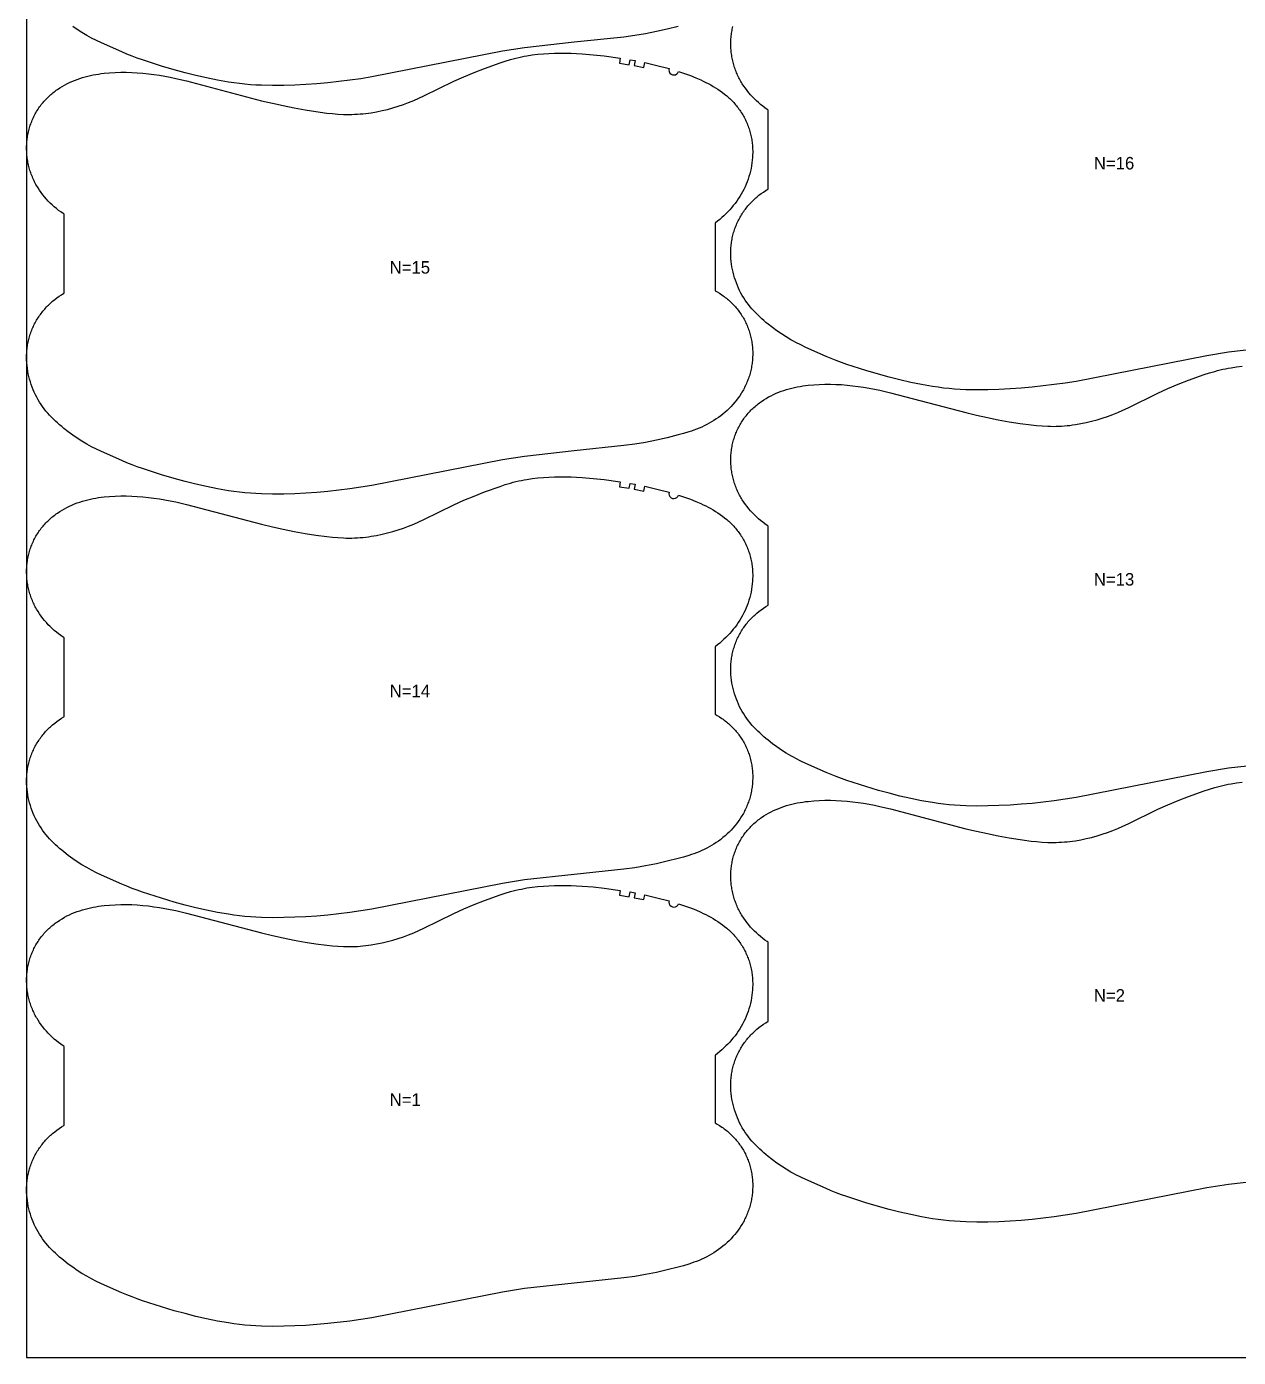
# Model space of a CAD drawing. Header units: inches. Extents: x 0 to 1977, y -12 to 1051.
# Drawn here: x 0 to 485, y -12 to 520 of the extents above; entities that cross this region are included whole.
import ezdxf

# ---------------------------------------------------------------- set-up
doc = ezdxf.new("R2010")
doc.units = ezdxf.units.IN

msp = doc.modelspace()

# ---------------------------------------------------------------- linework, layer by layer
at = {"layer": '1'}
for points in [[(0, -11.91), (1977.0647, -11.91), (1977.0647, 1050.7065), (0, 1050.7065), (0, -11.91)], [(260.842, 502.4174), (265.6027, 500.7407), (267.6597, 499.9106), (269.6891, 499.0153), (270.6921, 498.5416), (271.6865, 498.0497), (272.6718, 497.5389), (273.6474, 497.0085), (274.6124, 496.4579), (275.565, 495.8857), (276.503, 495.2906), (277.4243, 494.6712), (278.3267, 494.0261), (279.208, 493.354), (280.0662, 492.6535), (280.4859, 492.2922), (280.899, 491.9232), (281.3052, 491.5466), (281.7044, 491.1622), (282.0964, 490.7704), (282.4812, 490.3713), (282.8585, 489.9649), (283.2281, 489.5515), (283.5901, 489.1313), (283.9441, 488.7042), (284.2902, 488.2706), (284.628, 487.8305), (284.9576, 487.3841), (285.2787, 486.9316), (285.5911, 486.4731), (285.8949, 486.0087), (286.1897, 485.5386), (286.4755, 485.0629), (286.7522, 484.5819), (287.0195, 484.0956), (287.2776, 483.6043), (287.5261, 483.1081), (287.7651, 482.6073), (287.9945, 482.1021), (288.2142, 481.5926), (288.424, 481.079), (288.6239, 480.5615), (288.8138, 480.0403), (288.9936, 479.5156), (289.1633, 478.9876), (289.3226, 478.4565), (289.4716, 477.9224), (289.6101, 477.3856), (289.7381, 476.8462), (289.8554, 476.3045), (289.9622, 475.7606), (290.0585, 475.2147), (290.1443, 474.6671), (290.2198, 474.1178), (290.285, 473.5672), (290.3401, 473.0154), (290.3849, 472.4626), (290.4198, 471.909), (290.4446, 471.3547), (290.4596, 470.8001), (290.4647, 470.2453), (290.46, 469.6904), (290.4457, 469.1357), (290.3882, 468.0277), (290.2929, 466.9226), (290.1603, 465.8215), (289.9912, 464.7254), (289.786, 463.6354), (289.5455, 462.5524), (289.2703, 461.4773), (288.961, 460.4113), (288.6181, 459.3551), (288.2424, 458.31), (287.8339, 457.2772), (287.3928, 456.2582), (286.919, 455.2544), (286.4129, 454.2671), (285.8743, 453.2978), (285.3035, 452.3479), (284.7006, 451.4188), (284.0659, 450.5115), (283.4012, 449.6258), (282.7086, 448.7611), (281.9903, 447.9166), (281.2483, 447.0917), (280.4848, 446.2858), (279.7018, 445.4983), (278.9014, 444.7285), (278.0856, 443.9758), (277.2552, 443.2396), (276.4111, 442.5196), (275.5539, 441.8152), (275.4647, 441.7457), (275.4647, 414.7361), (276.2841, 414.2646), (277.2269, 413.6789), (278.1488, 413.0612), (278.6014, 412.7404), (279.0482, 412.4117), (279.489, 412.075), (279.9236, 411.7304), (280.3518, 411.3779), (280.7733, 411.0175), (281.188, 410.6493), (281.5956, 410.2733), (281.996, 409.8895), (282.389, 409.498), (282.7744, 409.099), (283.1521, 408.6926), (283.5219, 408.2789), (283.8836, 407.8583), (284.237, 407.4306), (284.582, 406.9962), (284.9184, 406.5552), (285.246, 406.1076), (285.5647, 405.6537), (285.8743, 405.1936), (286.1746, 404.7275), (286.4654, 404.2554), (286.7467, 403.7776), (287.0182, 403.2942), (287.2797, 402.8053), (287.5312, 402.3111), (287.7727, 401.812), (288.0041, 401.308), (288.2253, 400.7995), (288.4364, 400.2866), (288.6372, 399.7696), (288.8278, 399.2486), (289.0081, 398.724), (289.178, 398.1959), (289.3375, 397.6645), (289.4865, 397.1301), (289.6251, 396.5929), (289.7531, 396.0531), (289.8705, 395.511), (289.9773, 394.9667), (290.0735, 394.4205), (290.159, 393.8726), (290.2339, 393.3231), (290.2982, 392.7723), (290.3521, 392.2204), (290.3954, 391.6675), (290.4283, 391.1138), (290.4508, 390.5596), (290.4629, 390.005), (290.4647, 389.4502), (290.4561, 388.8955), (290.4374, 388.3409), (290.4084, 387.7868), (290.3692, 387.2332), (290.3198, 386.6805), (290.2604, 386.1287), (290.1909, 385.5781), (290.1113, 385.0289), (290.0217, 384.4812), (289.9221, 383.9353), (289.8126, 383.3914), (289.6931, 382.8496), (289.5636, 382.3101), (289.4243, 381.7732), (289.2751, 381.239), (289.1161, 380.7077), (288.9472, 380.1795), (288.7686, 379.6546), (288.5801, 379.1332), (288.382, 378.6155), (288.1741, 378.1017), (287.9565, 377.592), (287.7293, 377.0865), (287.4925, 376.5854), (287.2465, 376.0888), (286.9913, 375.5967), (286.7271, 375.1093), (286.4541, 374.6266), (286.1725, 374.1489), (285.8825, 373.676), (285.2777, 372.7457), (284.6411, 371.8364), (283.9742, 370.9489), (283.2784, 370.084), (282.5548, 369.2425), (281.8046, 368.425), (281.0287, 367.6321), (280.228, 366.8643), (279.4035, 366.1223), (278.556, 365.4066), (277.6865, 364.7177), (276.796, 364.0564), (275.8854, 363.423), (274.9559, 362.8176), (274.0086, 362.2402), (273.0447, 361.6906), (272.0654, 361.1688), (271.0719, 360.6747), (270.0653, 360.2083), (269.0469, 359.7695), (268.0177, 359.3577), (266.979, 358.9709), (265.932, 358.6064), (264.8777, 358.2616), (262.7523, 357.6207), (260.6121, 357.0272), (256.3118, 355.9284), (251.9862, 354.9435), (247.6331, 354.0811), (243.2555, 353.3533), (238.8583, 352.7614), (218.9985, 350.6754), (199.1509, 348.4763), (190.389, 347.0648), (138.1384, 336.7934), (133.7562, 336.0957), (129.3614, 335.478), (120.5474, 334.4394), (116.127, 334.0491), (111.6996, 333.7483), (107.2675, 333.5315), (102.8317, 333.3999), (98.3937, 333.362), (93.9573, 333.451), (91.7411, 333.5547), (89.5274, 333.7011), (87.317, 333.8912), (85.111, 334.1262), (82.9102, 334.4065), (80.715, 334.7293), (76.3424, 335.4879), (71.9944, 336.3746), (67.6694, 337.3678), (63.3659, 338.4507), (59.0859, 339.6217), (53.9752, 341.1416), (46.3798, 343.5968), (44.2874, 344.3341), (42.2106, 345.1119), (40.1521, 345.9358), (38.108, 346.7966), (29.9882, 350.3903), (27.9831, 351.3392), (26.005, 352.3404), (25.0289, 352.8657), (24.062, 353.4081), (22.1559, 354.5419), (20.2868, 355.7373), (18.4549, 356.99), (16.6612, 358.2971), (14.9107, 359.6609), (14.0536, 360.3652), (13.2094, 361.0853), (12.3791, 361.8214), (11.5632, 362.5741), (10.7629, 363.3439), (9.9799, 364.1314), (9.2163, 364.9373), (8.4744, 365.7622), (7.756, 366.6067), (7.0635, 367.4715), (6.3988, 368.3572), (5.7641, 369.2644), (5.1611, 370.1935), (4.5903, 371.1434), (4.0518, 372.1127), (3.5456, 373.1), (3.0719, 374.1039), (2.6308, 375.1229), (2.2223, 376.1556), (1.8465, 377.2008), (1.5037, 378.2569), (1.1944, 379.323), (0.9191, 380.398), (0.6786, 381.4811), (0.4735, 382.5711), (0.3043, 383.6671), (0.1718, 384.7682), (0.0765, 385.8733), (0.019, 386.9813), (0.0047, 387.536), (0, 388.0909), (0.0051, 388.6457), (0.02, 389.2004), (0.0449, 389.7546), (0.0797, 390.3082), (0.1246, 390.861), (0.1796, 391.4128), (0.2449, 391.9635), (0.3204, 392.5127), (0.4062, 393.0603), (0.5025, 393.6062), (0.6092, 394.1501), (0.7266, 394.6919), (0.8546, 395.2312), (0.9931, 395.768), (1.1421, 396.3021), (1.3014, 396.8332), (1.471, 397.3612), (1.6509, 397.8859), (1.8408, 398.4071), (2.0407, 398.9246), (2.2505, 399.4382), (2.4702, 399.9477), (2.6995, 400.453), (2.9385, 400.9538), (3.1871, 401.4499), (3.4451, 401.9412), (3.7125, 402.4275), (3.9891, 402.9086), (4.2749, 403.3842), (4.5698, 403.8543), (4.8735, 404.3187), (5.186, 404.7772), (5.5071, 405.2298), (5.8366, 405.6762), (6.1745, 406.1162), (6.5205, 406.5499), (6.8746, 406.9769), (7.2365, 407.3972), (7.6062, 407.8106), (7.9835, 408.2169), (8.3682, 408.6161), (8.7603, 409.0079), (9.1595, 409.3922), (9.5657, 409.7689), (9.9788, 410.1378), (10.3985, 410.4992), (11.2566, 411.1997), (12.138, 411.8718), (13.0403, 412.5168), (13.9616, 413.1362), (14.8996, 413.7313), (15, 413.7916), (15, 445.3033), (14.5792, 445.5774), (13.6686, 446.2108), (12.7781, 446.8721), (11.9087, 447.5609), (11.0612, 448.2766), (10.2366, 449.0187), (9.436, 449.7865), (8.66, 450.5794), (7.9098, 451.3969), (7.1863, 452.2384), (6.4904, 453.1033), (5.8235, 453.9907), (5.187, 454.9001), (4.5822, 455.8304), (4.2921, 456.3032), (4.0105, 456.781), (3.7375, 457.2636), (3.4734, 457.7511), (3.2182, 458.2431), (2.9721, 458.7398), (2.7354, 459.2409), (2.5082, 459.7464), (2.2906, 460.2561), (2.0827, 460.7699), (1.8845, 461.2876), (1.6961, 461.809), (1.5174, 462.3339), (1.3486, 462.862), (1.1895, 463.3933), (1.0404, 463.9276), (0.901, 464.4645), (0.7716, 465.004), (0.6521, 465.5458), (0.5425, 466.0897), (0.443, 466.6356), (0.3534, 467.1833), (0.2738, 467.7325), (0.2043, 468.2831), (0.1448, 468.8349), (0.0955, 469.3876), (0.0563, 469.9412), (0.0273, 470.4953), (0.0085, 471.0498), (0, 471.6046), (0.0018, 472.1594), (0.0139, 472.7139), (0.0364, 473.2682), (0.0693, 473.8218), (0.1126, 474.3747), (0.1664, 474.9267), (0.2308, 475.4775), (0.3057, 476.0269), (0.3912, 476.5749), (0.4874, 477.1211), (0.5942, 477.6654), (0.7116, 478.2075), (0.8396, 478.7473), (0.9782, 479.2845), (1.1272, 479.8189), (1.2867, 480.3502), (1.4566, 480.8783), (1.6369, 481.403), (1.8274, 481.9239), (2.0283, 482.441), (2.2394, 482.9539), (2.4606, 483.4624), (2.692, 483.9664), (2.9335, 484.4655), (3.185, 484.9596), (3.4465, 485.4485), (3.718, 485.932), (3.9992, 486.4098), (4.2901, 486.8818), (4.5904, 487.348), (4.9, 487.8081), (5.2187, 488.262), (5.5463, 488.7095), (5.8827, 489.1506), (6.2277, 489.585), (6.5811, 490.0126), (6.9428, 490.4333), (7.3125, 490.8469), (7.6902, 491.2533), (8.0756, 491.6523), (8.4687, 492.0438), (8.8691, 492.4277), (9.2767, 492.8037), (9.6914, 493.1719), (10.1129, 493.5323), (10.5411, 493.8848), (10.9756, 494.2294), (11.4164, 494.566), (11.8632, 494.8948), (12.3159, 495.2156), (13.2378, 495.8333), (14.1805, 496.419), (15.1425, 496.9725), (16.122, 497.4937), (17.1176, 497.9825), (18.128, 498.4394), (19.1519, 498.865), (20.1883, 499.2598), (21.2358, 499.6245), (22.2932, 499.9596), (23.3595, 500.2657), (24.4333, 500.5434), (25.5136, 500.7934), (26.5997, 501.0169), (27.6907, 501.2153), (28.7862, 501.39), (29.8853, 501.5423), (30.9875, 501.6735), (33.1982, 501.8784), (35.4135, 502.0138), (37.6312, 502.0828), (39.8496, 502.0868), (42.067, 502.027), (44.2819, 501.9055), (46.4932, 501.7265), (48.7002, 501.4947), (50.902, 501.2151), (53.0977, 500.8914), (55.2862, 500.5237), (57.4664, 500.111), (59.637, 499.6525), (63.95, 498.6119), (93.996, 490.7219), (98.3136, 489.696), (102.6485, 488.7463), (107.0006, 487.8786), (111.3676, 487.0907), (115.7484, 486.3865), (120.1472, 485.801), (122.3548, 485.5673), (124.5668, 485.3861), (126.782, 485.2697), (127.8904, 485.2395), (128.9992, 485.2301), (130.108, 485.2427), (131.2165, 485.2771), (132.3243, 485.3331), (133.431, 485.4104), (134.5362, 485.5085), (135.6394, 485.6272), (136.7402, 485.7661), (137.8383, 485.9248), (140.0247, 486.3003), (142.1972, 486.7494), (144.3547, 487.2676), (146.4962, 487.8504), (148.6203, 488.4943), (150.7247, 489.1992), (152.8068, 489.9659), (154.8639, 490.7953), (156.895, 491.6857), (158.9047, 492.6247), (170.8462, 498.5124), (174.8933, 500.3321), (178.9892, 502.0405), (183.1227, 503.653), (189.389, 505.9028), (191.4985, 506.5924), (193.6232, 507.2294), (194.6921, 507.5231), (195.7661, 507.7978), (196.8453, 508.0518), (197.9294, 508.2853), (199.0179, 508.4988), (200.1103, 508.6929), (202.3048, 509.0251), (204.5089, 509.286), (206.7191, 509.4806), (208.9335, 509.6152), (211.1508, 509.6965), (213.3696, 509.7315), (215.5886, 509.7257), (217.807, 509.6801), (220.0241, 509.5944), (222.2391, 509.4686), (226.6612, 509.102), (231.0722, 508.6122), (237.4664, 507.7377), (237.1664, 505.7603), (241.0772, 505.1291), (241.4153, 507.1004), (243.3847, 506.7516), (243.0249, 504.7843), (246.8997, 504.0255), (247.31, 505.983), (252.1729, 504.824), (257.014, 503.5774), (256.9335, 502.9601), (257.0466, 502.348), (257.3424, 501.8003), (257.7924, 501.3701), (258.3527, 501.099), (258.9693, 501.0134), (259.5824, 501.1215), (260.1325, 501.4129), (260.5664, 501.8592), (260.842, 502.4174)], [(260.842, 332.9864), (265.6027, 331.3097), (267.6597, 330.4796), (269.6891, 329.5843), (270.6921, 329.1106), (271.6865, 328.6187), (272.6718, 328.1079), (273.6474, 327.5775), (274.6124, 327.0269), (275.565, 326.4547), (276.503, 325.8596), (277.4243, 325.2402), (278.3267, 324.5951), (279.208, 323.923), (280.0662, 323.2225), (280.4859, 322.8612), (280.899, 322.4922), (281.3052, 322.1156), (281.7044, 321.7312), (282.0964, 321.3394), (282.4812, 320.9403), (282.8585, 320.5339), (283.2281, 320.1205), (283.5901, 319.7003), (283.9441, 319.2732), (284.2902, 318.8396), (284.628, 318.3995), (284.9576, 317.9531), (285.2787, 317.5006), (285.5911, 317.0421), (285.8949, 316.5777), (286.1897, 316.1076), (286.4755, 315.6319), (286.7522, 315.1509), (287.0195, 314.6646), (287.2776, 314.1733), (287.5261, 313.6771), (287.7651, 313.1763), (287.9945, 312.6711), (288.2142, 312.1616), (288.424, 311.648), (288.6239, 311.1305), (288.8138, 310.6093), (288.9936, 310.0846), (289.1633, 309.5566), (289.3226, 309.0255), (289.4716, 308.4914), (289.6101, 307.9546), (289.7381, 307.4152), (289.8554, 306.8735), (289.9622, 306.3296), (290.0585, 305.7837), (290.1443, 305.2361), (290.2198, 304.6868), (290.285, 304.1362), (290.3401, 303.5844), (290.3849, 303.0316), (290.4198, 302.478), (290.4446, 301.9237), (290.4596, 301.3691), (290.4647, 300.8143), (290.46, 300.2594), (290.4457, 299.7047), (290.3882, 298.5967), (290.2929, 297.4916), (290.1603, 296.3905), (289.9912, 295.2944), (289.786, 294.2044), (289.5455, 293.1214), (289.2703, 292.0463), (288.961, 290.9803), (288.6181, 289.9241), (288.2424, 288.879), (287.8339, 287.8462), (287.3928, 286.8272), (286.919, 285.8234), (286.4129, 284.8361), (285.8743, 283.8668), (285.3035, 282.9169), (284.7006, 281.9878), (284.0659, 281.0805), (283.4012, 280.1948), (282.7086, 279.3301), (281.9903, 278.4856), (281.2483, 277.6607), (280.4848, 276.8548), (279.7018, 276.0673), (278.9014, 275.2975), (278.0856, 274.5448), (277.2552, 273.8086), (276.4111, 273.0886), (275.5539, 272.3842), (275.4647, 272.3147), (275.4647, 245.3051), (276.2841, 244.8336), (277.2269, 244.2479), (278.1488, 243.6302), (278.6014, 243.3094), (279.0482, 242.9807), (279.489, 242.644), (279.9236, 242.2994), (280.3518, 241.9469), (280.7733, 241.5865), (281.188, 241.2183), (281.5956, 240.8423), (281.996, 240.4585), (282.389, 240.067), (282.7744, 239.668), (283.1521, 239.2616), (283.5219, 238.8479), (283.8836, 238.4273), (284.237, 237.9996), (284.582, 237.5652), (284.9184, 237.1242), (285.246, 236.6766), (285.5647, 236.2227), (285.8743, 235.7626), (286.1746, 235.2965), (286.4654, 234.8244), (286.7467, 234.3466), (287.0182, 233.8632), (287.2797, 233.3743), (287.5312, 232.8801), (287.7727, 232.381), (288.0041, 231.877), (288.2253, 231.3685), (288.4364, 230.8556), (288.6372, 230.3386), (288.8278, 229.8176), (289.0081, 229.293), (289.178, 228.7649), (289.3375, 228.2335), (289.4865, 227.6991), (289.6251, 227.1619), (289.7531, 226.6221), (289.8705, 226.08), (289.9773, 225.5357), (290.0735, 224.9895), (290.159, 224.4416), (290.2339, 223.8921), (290.2982, 223.3413), (290.3521, 222.7894), (290.3954, 222.2365), (290.4283, 221.6828), (290.4508, 221.1286), (290.4629, 220.574), (290.4647, 220.0192), (290.4561, 219.4645), (290.4374, 218.9099), (290.4084, 218.3558), (290.3692, 217.8022), (290.3198, 217.2495), (290.2604, 216.6977), (290.1909, 216.1471), (290.1113, 215.5979), (290.0217, 215.0502), (289.9221, 214.5043), (289.8126, 213.9604), (289.6931, 213.4186), (289.5636, 212.8791), (289.4243, 212.3422), (289.2751, 211.808), (289.1161, 211.2767), (288.9472, 210.7485), (288.7686, 210.2236), (288.5801, 209.7022), (288.382, 209.1845), (288.1741, 208.6707), (287.9565, 208.161), (287.7293, 207.6555), (287.4925, 207.1544), (287.2465, 206.6578), (286.9913, 206.1657), (286.7271, 205.6783), (286.4541, 205.1956), (286.1725, 204.7179), (285.8825, 204.245), (285.2777, 203.3147), (284.6411, 202.4054), (283.9742, 201.5179), (283.2784, 200.653), (282.5548, 199.8115), (281.8046, 198.994), (281.0287, 198.2011), (280.228, 197.4333), (279.4035, 196.6913), (278.556, 195.9756), (277.6865, 195.2867), (276.796, 194.6254), (275.8854, 193.992), (274.9559, 193.3866), (274.0086, 192.8092), (273.0447, 192.2596), (272.0654, 191.7378), (271.0719, 191.2437), (270.0653, 190.7773), (269.0469, 190.3385), (268.0177, 189.9267), (266.979, 189.5399), (265.932, 189.1754), (264.8777, 188.8306), (262.7523, 188.1897), (260.6121, 187.5962), (256.3118, 186.4974), (251.9862, 185.5125), (247.6331, 184.6501), (243.2555, 183.9223), (238.8583, 183.3304), (218.9985, 181.2444), (199.1509, 179.0453), (190.389, 177.6338), (138.1384, 167.3624), (133.7562, 166.6647), (129.3614, 166.047), (120.5474, 165.0084), (116.127, 164.6181), (111.6996, 164.3173), (107.2675, 164.1005), (102.8317, 163.9689), (98.3937, 163.931), (93.9573, 164.02), (91.7411, 164.1237), (89.5274, 164.2701), (87.317, 164.4602), (85.111, 164.6952), (82.9102, 164.9755), (80.715, 165.2983), (76.3424, 166.0569), (71.9944, 166.9436), (67.6694, 167.9368), (63.3659, 169.0197), (59.0859, 170.1907), (53.9752, 171.7106), (46.3798, 174.1658), (44.2874, 174.9031), (42.2106, 175.6809), (40.1521, 176.5048), (38.108, 177.3656), (29.9882, 180.9593), (27.9831, 181.9082), (26.005, 182.9094), (25.0289, 183.4347), (24.062, 183.9771), (22.1559, 185.1109), (20.2868, 186.3063), (18.4549, 187.559), (16.6612, 188.8661), (14.9107, 190.2299), (14.0536, 190.9342), (13.2094, 191.6543), (12.3791, 192.3904), (11.5632, 193.1431), (10.7629, 193.9129), (9.9799, 194.7004), (9.2163, 195.5063), (8.4744, 196.3312), (7.756, 197.1757), (7.0635, 198.0405), (6.3988, 198.9262), (5.7641, 199.8334), (5.1611, 200.7625), (4.5903, 201.7124), (4.0518, 202.6817), (3.5456, 203.669), (3.0719, 204.6729), (2.6308, 205.6919), (2.2223, 206.7246), (1.8465, 207.7698), (1.5037, 208.8259), (1.1944, 209.892), (0.9191, 210.967), (0.6786, 212.0501), (0.4735, 213.1401), (0.3043, 214.2361), (0.1718, 215.3372), (0.0765, 216.4423), (0.019, 217.5503), (0.0047, 218.105), (0, 218.6599), (0.0051, 219.2147), (0.02, 219.7694), (0.0449, 220.3236), (0.0797, 220.8772), (0.1246, 221.43), (0.1796, 221.9818), (0.2449, 222.5325), (0.3204, 223.0817), (0.4062, 223.6293), (0.5025, 224.1752), (0.6092, 224.7191), (0.7266, 225.2609), (0.8546, 225.8002), (0.9931, 226.337), (1.1421, 226.8711), (1.3014, 227.4022), (1.471, 227.9302), (1.6509, 228.4549), (1.8408, 228.9761), (2.0407, 229.4936), (2.2505, 230.0072), (2.4702, 230.5167), (2.6995, 231.022), (2.9385, 231.5228), (3.1871, 232.0189), (3.4451, 232.5102), (3.7125, 232.9965), (3.9891, 233.4776), (4.2749, 233.9532), (4.5698, 234.4233), (4.8735, 234.8877), (5.186, 235.3462), (5.5071, 235.7988), (5.8366, 236.2452), (6.1745, 236.6852), (6.5205, 237.1189), (6.8746, 237.5459), (7.2365, 237.9662), (7.6062, 238.3796), (7.9835, 238.7859), (8.3682, 239.1851), (8.7603, 239.5769), (9.1595, 239.9612), (9.5657, 240.3379), (9.9788, 240.7068), (10.3985, 241.0682), (11.2566, 241.7687), (12.138, 242.4408), (13.0403, 243.0858), (13.9616, 243.7052), (14.8996, 244.3003), (15, 244.3606), (15, 275.8723), (14.5792, 276.1464), (13.6686, 276.7798), (12.7781, 277.4411), (11.9087, 278.1299), (11.0612, 278.8456), (10.2366, 279.5877), (9.436, 280.3555), (8.66, 281.1484), (7.9098, 281.9659), (7.1863, 282.8074), (6.4904, 283.6723), (5.8235, 284.5597), (5.187, 285.4691), (4.5822, 286.3994), (4.2921, 286.8722), (4.0105, 287.35), (3.7375, 287.8326), (3.4734, 288.3201), (3.2182, 288.8121), (2.9721, 289.3088), (2.7354, 289.8099), (2.5082, 290.3154), (2.2906, 290.8251), (2.0827, 291.3389), (1.8845, 291.8566), (1.6961, 292.378), (1.5174, 292.9029), (1.3486, 293.431), (1.1895, 293.9623), (1.0404, 294.4966), (0.901, 295.0335), (0.7716, 295.573), (0.6521, 296.1148), (0.5425, 296.6587), (0.443, 297.2046), (0.3534, 297.7523), (0.2738, 298.3015), (0.2043, 298.8521), (0.1448, 299.4039), (0.0955, 299.9566), (0.0563, 300.5102), (0.0273, 301.0643), (0.0085, 301.6188), (0, 302.1736), (0.0018, 302.7284), (0.0139, 303.2829), (0.0364, 303.8372), (0.0693, 304.3908), (0.1126, 304.9437), (0.1664, 305.4957), (0.2308, 306.0465), (0.3057, 306.5959), (0.3912, 307.1439), (0.4874, 307.6901), (0.5942, 308.2344), (0.7116, 308.7765), (0.8396, 309.3163), (0.9782, 309.8535), (1.1272, 310.3879), (1.2867, 310.9192), (1.4566, 311.4473), (1.6369, 311.972), (1.8274, 312.4929), (2.0283, 313.01), (2.2394, 313.5229), (2.4606, 314.0314), (2.692, 314.5354), (2.9335, 315.0345), (3.185, 315.5286), (3.4465, 316.0175), (3.718, 316.501), (3.9992, 316.9788), (4.2901, 317.4508), (4.5904, 317.917), (4.9, 318.3771), (5.2187, 318.831), (5.5463, 319.2785), (5.8827, 319.7196), (6.2277, 320.154), (6.5811, 320.5816), (6.9428, 321.0023), (7.3125, 321.4159), (7.6902, 321.8223), (8.0756, 322.2213), (8.4687, 322.6128), (8.8691, 322.9967), (9.2767, 323.3727), (9.6914, 323.7409), (10.1129, 324.1013), (10.5411, 324.4538), (10.9756, 324.7984), (11.4164, 325.135), (11.8632, 325.4638), (12.3159, 325.7846), (13.2378, 326.4023), (14.1805, 326.988), (15.1425, 327.5415), (16.122, 328.0627), (17.1176, 328.5515), (18.128, 329.0084), (19.1519, 329.434), (20.1883, 329.8288), (21.2358, 330.1935), (22.2932, 330.5286), (23.3595, 330.8347), (24.4333, 331.1124), (25.5136, 331.3624), (26.5997, 331.5859), (27.6907, 331.7843), (28.7862, 331.959), (29.8853, 332.1113), (30.9875, 332.2425), (33.1982, 332.4474), (35.4135, 332.5828), (37.6312, 332.6518), (39.8496, 332.6558), (42.067, 332.596), (44.2819, 332.4745), (46.4932, 332.2955), (48.7002, 332.0637), (50.902, 331.7841), (53.0977, 331.4604), (55.2862, 331.0927), (57.4664, 330.68), (59.637, 330.2215), (63.95, 329.1809), (93.996, 321.2909), (98.3136, 320.265), (102.6485, 319.3153), (107.0006, 318.4476), (111.3676, 317.6597), (115.7484, 316.9555), (120.1472, 316.37), (122.3548, 316.1363), (124.5668, 315.9551), (126.782, 315.8387), (127.8904, 315.8085), (128.9992, 315.7991), (130.108, 315.8117), (131.2165, 315.8461), (132.3243, 315.9021), (133.431, 315.9794), (134.5362, 316.0775), (135.6394, 316.1962), (136.7402, 316.3351), (137.8383, 316.4938), (140.0247, 316.8693), (142.1972, 317.3184), (144.3547, 317.8366), (146.4962, 318.4194), (148.6203, 319.0633), (150.7247, 319.7682), (152.8068, 320.5349), (154.8639, 321.3643), (156.895, 322.2547), (158.9047, 323.1937), (170.8462, 329.0814), (174.8933, 330.9011), (178.9892, 332.6095), (183.1227, 334.222), (189.389, 336.4718), (191.4985, 337.1614), (193.6232, 337.7984), (194.6921, 338.0921), (195.7661, 338.3668), (196.8453, 338.6208), (197.9294, 338.8543), (199.0179, 339.0678), (200.1103, 339.2619), (202.3048, 339.5941), (204.5089, 339.855), (206.7191, 340.0496), (208.9335, 340.1842), (211.1508, 340.2655), (213.3696, 340.3005), (215.5886, 340.2947), (217.807, 340.2491), (220.0241, 340.1634), (222.2391, 340.0376), (226.6612, 339.671), (231.0722, 339.1812), (237.4664, 338.3067), (237.1664, 336.3293), (241.0772, 335.6981), (241.4153, 337.6694), (243.3847, 337.3206), (243.0249, 335.3533), (246.8997, 334.5945), (247.31, 336.552), (252.1729, 335.393), (257.014, 334.1464), (256.9335, 333.5291), (257.0466, 332.917), (257.3424, 332.3693), (257.7924, 331.9391), (258.3527, 331.668), (258.9693, 331.5824), (259.5824, 331.6905), (260.1325, 331.9819), (260.5664, 332.4282), (260.842, 332.9864)], [(260.842, 169.5554), (265.6027, 167.8787), (267.6597, 167.0486), (269.6891, 166.1533), (270.6921, 165.6796), (271.6865, 165.1877), (272.6718, 164.6769), (273.6474, 164.1465), (274.6124, 163.5959), (275.565, 163.0237), (276.503, 162.4286), (277.4243, 161.8092), (278.3267, 161.1641), (279.208, 160.492), (280.0662, 159.7915), (280.4859, 159.4302), (280.899, 159.0612), (281.3052, 158.6846), (281.7044, 158.3002), (282.0964, 157.9084), (282.4812, 157.5093), (282.8585, 157.1029), (283.2281, 156.6895), (283.5901, 156.2693), (283.9441, 155.8422), (284.2902, 155.4086), (284.628, 154.9685), (284.9576, 154.5221), (285.2787, 154.0696), (285.5911, 153.6111), (285.8949, 153.1467), (286.1897, 152.6766), (286.4755, 152.2009), (286.7522, 151.7199), (287.0195, 151.2336), (287.2776, 150.7423), (287.5261, 150.2461), (287.7651, 149.7453), (287.9945, 149.2401), (288.2142, 148.7306), (288.424, 148.217), (288.6239, 147.6995), (288.8138, 147.1783), (288.9936, 146.6536), (289.1633, 146.1256), (289.3226, 145.5945), (289.4716, 145.0604), (289.6101, 144.5236), (289.7381, 143.9842), (289.8554, 143.4425), (289.9622, 142.8986), (290.0585, 142.3527), (290.1443, 141.8051), (290.2198, 141.2558), (290.285, 140.7052), (290.3401, 140.1534), (290.3849, 139.6006), (290.4198, 139.047), (290.4446, 138.4927), (290.4596, 137.9381), (290.4647, 137.3833), (290.46, 136.8284), (290.4457, 136.2737), (290.3882, 135.1657), (290.2929, 134.0606), (290.1603, 132.9595), (289.9912, 131.8634), (289.786, 130.7734), (289.5455, 129.6904), (289.2703, 128.6153), (288.961, 127.5493), (288.6181, 126.4931), (288.2424, 125.448), (287.8339, 124.4152), (287.3928, 123.3962), (286.919, 122.3924), (286.4129, 121.4051), (285.8743, 120.4358), (285.3035, 119.4859), (284.7006, 118.5568), (284.0659, 117.6495), (283.4012, 116.7638), (282.7086, 115.8991), (281.9903, 115.0546), (281.2483, 114.2297), (280.4848, 113.4238), (279.7018, 112.6363), (278.9014, 111.8665), (278.0856, 111.1138), (277.2552, 110.3776), (276.4111, 109.6576), (275.5539, 108.9532), (275.4647, 108.8837), (275.4647, 81.8741), (276.2841, 81.4026), (277.2269, 80.8169), (278.1488, 80.1992), (278.6014, 79.8784), (279.0482, 79.5497), (279.489, 79.213), (279.9236, 78.8684), (280.3518, 78.5159), (280.7733, 78.1555), (281.188, 77.7873), (281.5956, 77.4113), (281.996, 77.0275), (282.389, 76.636), (282.7744, 76.237), (283.1521, 75.8306), (283.5219, 75.4169), (283.8836, 74.9963), (284.237, 74.5686), (284.582, 74.1342), (284.9184, 73.6932), (285.246, 73.2456), (285.5647, 72.7917), (285.8743, 72.3316), (286.1746, 71.8655), (286.4654, 71.3934), (286.7467, 70.9156), (287.0182, 70.4322), (287.2797, 69.9433), (287.5312, 69.4491), (287.7727, 68.95), (288.0041, 68.446), (288.2253, 67.9375), (288.4364, 67.4246), (288.6372, 66.9076), (288.8278, 66.3866), (289.0081, 65.862), (289.178, 65.3339), (289.3375, 64.8025), (289.4865, 64.2681), (289.6251, 63.7309), (289.7531, 63.1911), (289.8705, 62.649), (289.9773, 62.1047), (290.0735, 61.5585), (290.159, 61.0106), (290.2339, 60.4611), (290.2982, 59.9103), (290.3521, 59.3584), (290.3954, 58.8055), (290.4283, 58.2518), (290.4508, 57.6976), (290.4629, 57.143), (290.4647, 56.5882), (290.4561, 56.0335), (290.4374, 55.4789), (290.4084, 54.9248), (290.3692, 54.3712), (290.3198, 53.8185), (290.2604, 53.2667), (290.1909, 52.7161), (290.1113, 52.1669), (290.0217, 51.6192), (289.9221, 51.0733), (289.8126, 50.5294), (289.6931, 49.9876), (289.5636, 49.4481), (289.4243, 48.9112), (289.2751, 48.377), (289.1161, 47.8457), (288.9472, 47.3175), (288.7686, 46.7926), (288.5801, 46.2712), (288.382, 45.7535), (288.1741, 45.2397), (287.9565, 44.73), (287.7293, 44.2245), (287.4925, 43.7234), (287.2465, 43.2268), (286.9913, 42.7347), (286.7271, 42.2473), (286.4541, 41.7646), (286.1725, 41.2869), (285.8825, 40.814), (285.2777, 39.8837), (284.6411, 38.9744), (283.9742, 38.0869), (283.2784, 37.222), (282.5548, 36.3805), (281.8046, 35.563), (281.0287, 34.7701), (280.228, 34.0023), (279.4035, 33.2603), (278.556, 32.5446), (277.6865, 31.8557), (276.796, 31.1944), (275.8854, 30.561), (274.9559, 29.9556), (274.0086, 29.3782), (273.0447, 28.8286), (272.0654, 28.3068), (271.0719, 27.8127), (270.0653, 27.3463), (269.0469, 26.9075), (268.0177, 26.4957), (266.979, 26.1089), (265.932, 25.7444), (264.8777, 25.3996), (262.7523, 24.7587), (260.6121, 24.1652), (256.3118, 23.0664), (251.9862, 22.0815), (247.6331, 21.2191), (243.2555, 20.4913), (238.8583, 19.8994), (218.9985, 17.8134), (199.1509, 15.6143), (190.389, 14.2028), (138.1384, 3.9314), (133.7562, 3.2337), (129.3614, 2.616), (120.5474, 1.5774), (116.127, 1.1871), (111.6996, 0.8863), (107.2675, 0.6695), (102.8317, 0.5379), (98.3937, 0.5), (93.9573, 0.589), (91.7411, 0.6927), (89.5274, 0.8391), (87.317, 1.0292), (85.111, 1.2642), (82.9102, 1.5445), (80.715, 1.8673), (76.3424, 2.6259), (71.9944, 3.5126), (67.6694, 4.5058), (63.3659, 5.5887), (59.0859, 6.7597), (53.9752, 8.2796), (46.3798, 10.7348), (44.2874, 11.4721), (42.2106, 12.2499), (40.1521, 13.0738), (38.108, 13.9346), (29.9882, 17.5283), (27.9831, 18.4772), (26.005, 19.4784), (25.0289, 20.0037), (24.062, 20.5461), (22.1559, 21.6799), (20.2868, 22.8753), (18.4549, 24.128), (16.6612, 25.4351), (14.9107, 26.7989), (14.0536, 27.5032), (13.2094, 28.2233), (12.3791, 28.9594), (11.5632, 29.7121), (10.7629, 30.4819), (9.9799, 31.2694), (9.2163, 32.0753), (8.4744, 32.9002), (7.756, 33.7447), (7.0635, 34.6095), (6.3988, 35.4952), (5.7641, 36.4024), (5.1611, 37.3315), (4.5903, 38.2814), (4.0518, 39.2507), (3.5456, 40.238), (3.0719, 41.2419), (2.6308, 42.2609), (2.2223, 43.2936), (1.8465, 44.3388), (1.5037, 45.3949), (1.1944, 46.461), (0.9191, 47.536), (0.6786, 48.6191), (0.4735, 49.7091), (0.3043, 50.8051), (0.1718, 51.9062), (0.0765, 53.0113), (0.019, 54.1193), (0.0047, 54.674), (0, 55.2289), (0.0051, 55.7837), (0.02, 56.3384), (0.0449, 56.8926), (0.0797, 57.4462), (0.1246, 57.999), (0.1796, 58.5508), (0.2449, 59.1015), (0.3204, 59.6507), (0.4062, 60.1983), (0.5025, 60.7442), (0.6092, 61.2881), (0.7266, 61.8299), (0.8546, 62.3692), (0.9931, 62.906), (1.1421, 63.4401), (1.3014, 63.9712), (1.471, 64.4992), (1.6509, 65.0239), (1.8408, 65.5451), (2.0407, 66.0626), (2.2505, 66.5762), (2.4702, 67.0857), (2.6995, 67.591), (2.9385, 68.0918), (3.1871, 68.5879), (3.4451, 69.0792), (3.7125, 69.5655), (3.9891, 70.0466), (4.2749, 70.5222), (4.5698, 70.9923), (4.8735, 71.4567), (5.186, 71.9152), (5.5071, 72.3678), (5.8366, 72.8142), (6.1745, 73.2542), (6.5205, 73.6879), (6.8746, 74.1149), (7.2365, 74.5352), (7.6062, 74.9486), (7.9835, 75.3549), (8.3682, 75.7541), (8.7603, 76.1459), (9.1595, 76.5302), (9.5657, 76.9069), (9.9788, 77.2758), (10.3985, 77.6372), (11.2566, 78.3377), (12.138, 79.0098), (13.0403, 79.6548), (13.9616, 80.2742), (14.8996, 80.8693), (15, 80.9296), (15, 112.4413), (14.5792, 112.7154), (13.6686, 113.3488), (12.7781, 114.0101), (11.9087, 114.6989), (11.0612, 115.4146), (10.2366, 116.1567), (9.436, 116.9245), (8.66, 117.7174), (7.9098, 118.5349), (7.1863, 119.3764), (6.4904, 120.2413), (5.8235, 121.1287), (5.187, 122.0381), (4.5822, 122.9684), (4.2921, 123.4412), (4.0105, 123.919), (3.7375, 124.4016), (3.4734, 124.8891), (3.2182, 125.3811), (2.9721, 125.8778), (2.7354, 126.3789), (2.5082, 126.8844), (2.2906, 127.3941), (2.0827, 127.9079), (1.8845, 128.4256), (1.6961, 128.947), (1.5174, 129.4719), (1.3486, 130), (1.1895, 130.5313), (1.0404, 131.0656), (0.901, 131.6025), (0.7716, 132.142), (0.6521, 132.6838), (0.5425, 133.2277), (0.443, 133.7736), (0.3534, 134.3213), (0.2738, 134.8705), (0.2043, 135.4211), (0.1448, 135.9729), (0.0955, 136.5256), (0.0563, 137.0792), (0.0273, 137.6333), (0.0085, 138.1878), (0, 138.7426), (0.0018, 139.2974), (0.0139, 139.8519), (0.0364, 140.4062), (0.0693, 140.9598), (0.1126, 141.5127), (0.1664, 142.0647), (0.2308, 142.6155), (0.3057, 143.1649), (0.3912, 143.7129), (0.4874, 144.2591), (0.5942, 144.8034), (0.7116, 145.3455), (0.8396, 145.8853), (0.9782, 146.4225), (1.1272, 146.9569), (1.2867, 147.4882), (1.4566, 148.0163), (1.6369, 148.541), (1.8274, 149.0619), (2.0283, 149.579), (2.2394, 150.0919), (2.4606, 150.6004), (2.692, 151.1044), (2.9335, 151.6035), (3.185, 152.0976), (3.4465, 152.5865), (3.718, 153.07), (3.9992, 153.5478), (4.2901, 154.0198), (4.5904, 154.486), (4.9, 154.9461), (5.2187, 155.4), (5.5463, 155.8475), (5.8827, 156.2886), (6.2277, 156.723), (6.5811, 157.1506), (6.9428, 157.5713), (7.3125, 157.9849), (7.6902, 158.3913), (8.0756, 158.7903), (8.4687, 159.1818), (8.8691, 159.5657), (9.2767, 159.9417), (9.6914, 160.3099), (10.1129, 160.6703), (10.5411, 161.0228), (10.9756, 161.3674), (11.4164, 161.704), (11.8632, 162.0328), (12.3159, 162.3536), (13.2378, 162.9713), (14.1805, 163.557), (15.1425, 164.1105), (16.122, 164.6317), (17.1176, 165.1205), (18.128, 165.5774), (19.1519, 166.003), (20.1883, 166.3978), (21.2358, 166.7625), (22.2932, 167.0976), (23.3595, 167.4037), (24.4333, 167.6814), (25.5136, 167.9314), (26.5997, 168.1549), (27.6907, 168.3533), (28.7862, 168.528), (29.8853, 168.6803), (30.9875, 168.8115), (33.1982, 169.0164), (35.4135, 169.1518), (37.6312, 169.2208), (39.8496, 169.2248), (42.067, 169.165), (44.2819, 169.0435), (46.4932, 168.8645), (48.7002, 168.6327), (50.902, 168.3531), (53.0977, 168.0294), (55.2862, 167.6617), (57.4664, 167.249), (59.637, 166.7905), (63.95, 165.7499), (93.996, 157.8599), (98.3136, 156.834), (102.6485, 155.8843), (107.0006, 155.0166), (111.3676, 154.2287), (115.7484, 153.5245), (120.1472, 152.939), (122.3548, 152.7053), (124.5668, 152.5241), (126.782, 152.4077), (127.8904, 152.3775), (128.9992, 152.3681), (130.108, 152.3807), (131.2165, 152.4151), (132.3243, 152.4711), (133.431, 152.5484), (134.5362, 152.6465), (135.6394, 152.7652), (136.7402, 152.9041), (137.8383, 153.0628), (140.0247, 153.4383), (142.1972, 153.8874), (144.3547, 154.4056), (146.4962, 154.9884), (148.6203, 155.6323), (150.7247, 156.3372), (152.8068, 157.1039), (154.8639, 157.9333), (156.895, 158.8237), (158.9047, 159.7627), (170.8462, 165.6504), (174.8933, 167.4701), (178.9892, 169.1785), (183.1227, 170.791), (189.389, 173.0408), (191.4985, 173.7304), (193.6232, 174.3674), (194.6921, 174.6611), (195.7661, 174.9358), (196.8453, 175.1898), (197.9294, 175.4233), (199.0179, 175.6368), (200.1103, 175.8309), (202.3048, 176.1631), (204.5089, 176.424), (206.7191, 176.6186), (208.9335, 176.7532), (211.1508, 176.8345), (213.3696, 176.8695), (215.5886, 176.8637), (217.807, 176.8181), (220.0241, 176.7324), (222.2391, 176.6066), (226.6612, 176.24), (231.0722, 175.7502), (237.4664, 174.8757), (237.1664, 172.8983), (241.0772, 172.2671), (241.4153, 174.2384), (243.3847, 173.8896), (243.0249, 171.9223), (246.8997, 171.1635), (247.31, 173.121), (252.1729, 171.962), (257.014, 170.7154), (256.9335, 170.0981), (257.0466, 169.486), (257.3424, 168.9383), (257.7924, 168.5081), (258.3527, 168.237), (258.9693, 168.1514), (259.5824, 168.2595), (260.1325, 168.5509), (260.5664, 168.9972), (260.842, 169.5554)]]:
    msp.add_lwpolyline(points, close=True, dxfattribs=at)
for points in [[(260.6121, 520.4582), (256.3118, 519.3594), (251.9862, 518.3745), (247.6331, 517.5121), (243.2555, 516.7843), (238.8583, 516.1924), (218.9985, 514.1064), (199.1509, 511.9073), (190.389, 510.4958), (138.1384, 500.2244), (133.7562, 499.5267), (129.3614, 498.909), (120.5474, 497.8704), (116.127, 497.4801), (111.6996, 497.1793), (107.2675, 496.9625), (102.8317, 496.8309), (98.3937, 496.793), (93.9573, 496.882), (91.7411, 496.9857), (89.5274, 497.1321), (87.317, 497.3222), (85.111, 497.5572), (82.9102, 497.8375), (80.715, 498.1603), (76.3424, 498.9189), (71.9944, 499.8056), (67.6694, 500.7988), (63.3659, 501.8817), (59.0859, 503.0527), (53.9752, 504.5726), (46.3798, 507.0278), (44.2874, 507.7651), (42.2106, 508.5429), (40.1521, 509.3668), (38.108, 510.2276), (29.9882, 513.8213), (27.9831, 514.7702), (26.005, 515.7714), (25.0289, 516.2967), (24.062, 516.8391), (22.1559, 517.9729), (20.2868, 519.1683), (18.4549, 520.421)], [(500.6985, 392.3574), (480.8509, 390.1583), (472.089, 388.7468), (419.8384, 378.4754), (415.4562, 377.7777), (411.0614, 377.16), (402.2474, 376.1214), (397.827, 375.7311), (393.3996, 375.4303), (388.9675, 375.2135), (384.5317, 375.0819), (380.0937, 375.044), (375.6573, 375.133), (373.4411, 375.2367), (371.2274, 375.3831), (369.017, 375.5732), (366.811, 375.8082), (364.6102, 376.0885), (362.415, 376.4113), (358.0424, 377.1699), (353.6944, 378.0566), (349.3694, 379.0498), (345.0659, 380.1327), (340.7859, 381.3037), (335.6752, 382.8236), (328.0798, 385.2788), (325.9874, 386.0161), (323.9106, 386.7939), (321.8521, 387.6178), (319.808, 388.4786), (311.6882, 392.0723), (309.6831, 393.0212), (307.705, 394.0224), (306.7289, 394.5477), (305.762, 395.0901), (303.8559, 396.2239), (301.9868, 397.4193), (300.1549, 398.672), (298.3612, 399.9791), (296.6107, 401.3429), (295.7536, 402.0472), (294.9094, 402.7673), (294.0791, 403.5034), (293.2632, 404.2561), (292.4629, 405.0259), (291.6799, 405.8134), (290.9163, 406.6193), (290.1744, 407.4442), (289.456, 408.2887), (288.7635, 409.1535), (288.0988, 410.0392), (287.4641, 410.9464), (286.8611, 411.8755), (286.2903, 412.8254), (285.7518, 413.7947), (285.2456, 414.782), (284.7719, 415.7859), (284.3308, 416.8049), (283.9223, 417.8376), (283.5465, 418.8828), (283.2037, 419.9389), (282.8944, 421.005), (282.6191, 422.08), (282.3786, 423.1631), (282.1735, 424.2531), (282.0043, 425.3491), (281.8718, 426.4502), (281.7765, 427.5553), (281.719, 428.6633), (281.7047, 429.218), (281.7, 429.7729), (281.7051, 430.3277), (281.72, 430.8824), (281.7449, 431.4366), (281.7797, 431.9902), (281.8246, 432.543), (281.8796, 433.0948), (281.9449, 433.6455), (282.0204, 434.1947), (282.1062, 434.7423), (282.2025, 435.2882), (282.3092, 435.8321), (282.4266, 436.3739), (282.5546, 436.9132), (282.6931, 437.45), (282.8421, 437.9841), (283.0014, 438.5152), (283.171, 439.0432), (283.3509, 439.5679), (283.5408, 440.0891), (283.7407, 440.6066), (283.9505, 441.1202), (284.1702, 441.6297), (284.3995, 442.135), (284.6385, 442.6358), (284.8871, 443.1319), (285.1451, 443.6232), (285.4125, 444.1095), (285.6891, 444.5906), (285.9749, 445.0662), (286.2698, 445.5363), (286.5735, 446.0007), (286.886, 446.4592), (287.2071, 446.9118), (287.5366, 447.3582), (287.8745, 447.7982), (288.2205, 448.2319), (288.5746, 448.6589), (288.9365, 449.0792), (289.3062, 449.4926), (289.6835, 449.8989), (290.0682, 450.2981), (290.4603, 450.6899), (290.8595, 451.0742), (291.2657, 451.4509), (291.6788, 451.8198), (292.0985, 452.1812), (292.9566, 452.8817), (293.838, 453.5538), (294.7403, 454.1988), (295.6616, 454.8182), (296.5996, 455.4133), (296.7, 455.4736), (296.7, 486.9853), (296.2792, 487.2594), (295.3686, 487.8928), (294.4781, 488.5541), (293.6087, 489.2429), (292.7612, 489.9586), (291.9366, 490.7007), (291.136, 491.4685), (290.36, 492.2614), (289.6098, 493.0789), (288.8863, 493.9204), (288.1904, 494.7853), (287.5235, 495.6727), (286.887, 496.5821), (286.2822, 497.5124), (285.9921, 497.9852), (285.7105, 498.463), (285.4375, 498.9456), (285.1734, 499.4331), (284.9182, 499.9251), (284.6721, 500.4218), (284.4354, 500.9229), (284.2082, 501.4284), (283.9906, 501.9381), (283.7827, 502.4519), (283.5845, 502.9696), (283.3961, 503.491), (283.2174, 504.0159), (283.0486, 504.544), (282.8895, 505.0753), (282.7404, 505.6096), (282.601, 506.1465), (282.4716, 506.686), (282.3521, 507.2278), (282.2425, 507.7717), (282.143, 508.3176), (282.0534, 508.8653), (281.9738, 509.4145), (281.9043, 509.9651), (281.8448, 510.5169), (281.7955, 511.0696), (281.7563, 511.6232), (281.7273, 512.1773), (281.7085, 512.7318), (281.7, 513.2866), (281.7018, 513.8414), (281.7139, 514.3959), (281.7364, 514.9502), (281.7693, 515.5038), (281.8126, 516.0567), (281.8664, 516.6087), (281.9308, 517.1595), (282.0057, 517.7089), (282.0912, 518.2569), (282.1874, 518.8031), (282.2942, 519.3474), (282.4116, 519.8895), (282.5396, 520.4293)], [(500.6985, 225.9264), (480.8509, 223.7273), (472.089, 222.3158), (419.8384, 212.0444), (415.4562, 211.3467), (411.0614, 210.729), (402.2474, 209.6904), (397.827, 209.3001), (393.3996, 208.9993), (388.9675, 208.7825), (384.5317, 208.6509), (380.0937, 208.613), (375.6573, 208.702), (373.4411, 208.8057), (371.2274, 208.9521), (369.017, 209.1422), (366.811, 209.3772), (364.6102, 209.6575), (362.415, 209.9803), (358.0424, 210.7389), (353.6944, 211.6256), (349.3694, 212.6188), (345.0659, 213.7017), (340.7859, 214.8727), (335.6752, 216.3926), (328.0798, 218.8478), (325.9874, 219.5851), (323.9106, 220.3629), (321.8521, 221.1868), (319.808, 222.0476), (311.6882, 225.6413), (309.6831, 226.5902), (307.705, 227.5914), (306.7289, 228.1167), (305.762, 228.6591), (303.8559, 229.7929), (301.9868, 230.9883), (300.1549, 232.241), (298.3612, 233.5481), (296.6107, 234.9119), (295.7536, 235.6162), (294.9094, 236.3363), (294.0791, 237.0724), (293.2632, 237.8251), (292.4629, 238.5949), (291.6799, 239.3824), (290.9163, 240.1883), (290.1744, 241.0132), (289.456, 241.8577), (288.7635, 242.7225), (288.0988, 243.6082), (287.4641, 244.5154), (286.8611, 245.4445), (286.2903, 246.3944), (285.7518, 247.3637), (285.2456, 248.351), (284.7719, 249.3549), (284.3308, 250.3739), (283.9223, 251.4066), (283.5465, 252.4518), (283.2037, 253.5079), (282.8944, 254.574), (282.6191, 255.649), (282.3786, 256.7321), (282.1735, 257.8221), (282.0043, 258.9181), (281.8718, 260.0192), (281.7765, 261.1243), (281.719, 262.2323), (281.7047, 262.787), (281.7, 263.3419), (281.7051, 263.8967), (281.72, 264.4514), (281.7449, 265.0056), (281.7797, 265.5592), (281.8246, 266.112), (281.8796, 266.6638), (281.9449, 267.2145), (282.0204, 267.7637), (282.1062, 268.3113), (282.2025, 268.8572), (282.3092, 269.4011), (282.4266, 269.9429), (282.5546, 270.4822), (282.6931, 271.019), (282.8421, 271.5531), (283.0014, 272.0842), (283.171, 272.6122), (283.3509, 273.1369), (283.5408, 273.6581), (283.7407, 274.1756), (283.9505, 274.6892), (284.1702, 275.1987), (284.3995, 275.704), (284.6385, 276.2048), (284.8871, 276.7009), (285.1451, 277.1922), (285.4125, 277.6785), (285.6891, 278.1596), (285.9749, 278.6352), (286.2698, 279.1053), (286.5735, 279.5697), (286.886, 280.0282), (287.2071, 280.4808), (287.5366, 280.9272), (287.8745, 281.3672), (288.2205, 281.8009), (288.5746, 282.2279), (288.9365, 282.6482), (289.3062, 283.0616), (289.6835, 283.4679), (290.0682, 283.8671), (290.4603, 284.2589), (290.8595, 284.6432), (291.2657, 285.0199), (291.6788, 285.3888), (292.0985, 285.7502), (292.9566, 286.4507), (293.838, 287.1228), (294.7403, 287.7678), (295.6616, 288.3872), (296.5996, 288.9823), (296.7, 289.0426), (296.7, 320.5543), (296.2792, 320.8284), (295.3686, 321.4618), (294.4781, 322.1231), (293.6087, 322.8119), (292.7612, 323.5276), (291.9366, 324.2697), (291.136, 325.0375), (290.36, 325.8304), (289.6098, 326.6479), (288.8863, 327.4894), (288.1904, 328.3543), (287.5235, 329.2417), (286.887, 330.1511), (286.2822, 331.0814), (285.9921, 331.5542), (285.7105, 332.032), (285.4375, 332.5146), (285.1734, 333.0021), (284.9182, 333.4941), (284.6721, 333.9908), (284.4354, 334.4919), (284.2082, 334.9974), (283.9906, 335.5071), (283.7827, 336.0209), (283.5845, 336.5386), (283.3961, 337.06), (283.2174, 337.5849), (283.0486, 338.113), (282.8895, 338.6443), (282.7404, 339.1786), (282.601, 339.7155), (282.4716, 340.255), (282.3521, 340.7968), (282.2425, 341.3407), (282.143, 341.8866), (282.0534, 342.4343), (281.9738, 342.9835), (281.9043, 343.5341), (281.8448, 344.0859), (281.7955, 344.6386), (281.7563, 345.1922), (281.7273, 345.7463), (281.7085, 346.3008), (281.7, 346.8556), (281.7018, 347.4104), (281.7139, 347.9649), (281.7364, 348.5192), (281.7693, 349.0728), (281.8126, 349.6257), (281.8664, 350.1777), (281.9308, 350.7285), (282.0057, 351.2779), (282.0912, 351.8259), (282.1874, 352.3721), (282.2942, 352.9164), (282.4116, 353.4585), (282.5396, 353.9983), (282.6782, 354.5355), (282.8272, 355.0699), (282.9867, 355.6012), (283.1566, 356.1293), (283.3369, 356.654), (283.5274, 357.1749), (283.7283, 357.692), (283.9394, 358.2049), (284.1606, 358.7134), (284.392, 359.2174), (284.6335, 359.7165), (284.885, 360.2106), (285.1465, 360.6995), (285.418, 361.183), (285.6992, 361.6608), (285.9901, 362.1328), (286.2904, 362.599), (286.6, 363.0591), (286.9187, 363.513), (287.2463, 363.9605), (287.5827, 364.4016), (287.9277, 364.836), (288.2811, 365.2636), (288.6428, 365.6843), (289.0125, 366.0979), (289.3902, 366.5043), (289.7756, 366.9033), (290.1687, 367.2948), (290.5691, 367.6787), (290.9767, 368.0547), (291.3914, 368.4229), (291.8129, 368.7833), (292.2411, 369.1358), (292.6756, 369.4804), (293.1164, 369.817), (293.5632, 370.1458), (294.0159, 370.4666), (294.9378, 371.0843), (295.8805, 371.67), (296.8425, 372.2235), (297.822, 372.7447), (298.8176, 373.2335), (299.828, 373.6904), (300.8519, 374.116), (301.8883, 374.5108), (302.9358, 374.8755), (303.9932, 375.2106), (305.0595, 375.5167), (306.1333, 375.7944), (307.2136, 376.0444), (308.2997, 376.2679), (309.3907, 376.4663), (310.4862, 376.641), (311.5853, 376.7933), (312.6875, 376.9245), (314.8982, 377.1294), (317.1135, 377.2648), (319.3312, 377.3338), (321.5496, 377.3378), (323.767, 377.278), (325.9819, 377.1565), (328.1932, 376.9775), (330.4002, 376.7457), (332.602, 376.4661), (334.7977, 376.1424), (336.9862, 375.7747), (339.1664, 375.362), (341.337, 374.9035), (345.65, 373.8629), (375.696, 365.9729), (380.0136, 364.947), (384.3485, 363.9973), (388.7006, 363.1296), (393.0676, 362.3417), (397.4484, 361.6375), (401.8472, 361.052), (404.0548, 360.8183), (406.2668, 360.6371), (408.482, 360.5207), (409.5904, 360.4905), (410.6992, 360.4811), (411.808, 360.4937), (412.9165, 360.5281), (414.0243, 360.5841), (415.131, 360.6614), (416.2362, 360.7595), (417.3394, 360.8782), (418.4402, 361.0171), (419.5383, 361.1758), (421.7247, 361.5513), (423.8972, 362.0004), (426.0547, 362.5186), (428.1962, 363.1014), (430.3203, 363.7453), (432.4247, 364.4502), (434.5068, 365.2169), (436.5639, 366.0463), (438.595, 366.9367), (440.6047, 367.8757), (452.5462, 373.7634), (456.5933, 375.5831), (460.6892, 377.2915), (464.8227, 378.904), (471.089, 381.1538), (473.1985, 381.8434), (475.3232, 382.4804), (476.3921, 382.7741), (477.4661, 383.0488), (478.5453, 383.3028), (479.6294, 383.5363), (480.7179, 383.7498), (481.8103, 383.9439), (484.0048, 384.2761), (486.2089, 384.537)], [(500.6985, 59.4954), (480.8509, 57.2963), (472.089, 55.8848), (419.8384, 45.6134), (415.4562, 44.9157), (411.0614, 44.298), (402.2474, 43.2594), (397.827, 42.8691), (393.3996, 42.5683), (388.9675, 42.3515), (384.5317, 42.2199), (380.0937, 42.182), (375.6573, 42.271), (373.4411, 42.3747), (371.2274, 42.5211), (369.017, 42.7112), (366.811, 42.9462), (364.6102, 43.2265), (362.415, 43.5493), (358.0424, 44.3079), (353.6944, 45.1946), (349.3694, 46.1878), (345.0659, 47.2707), (340.7859, 48.4417), (335.6752, 49.9616), (328.0798, 52.4168), (325.9874, 53.1541), (323.9106, 53.9319), (321.8521, 54.7558), (319.808, 55.6166), (311.6882, 59.2103), (309.6831, 60.1592), (307.705, 61.1604), (306.7289, 61.6857), (305.762, 62.2281), (303.8559, 63.3619), (301.9868, 64.5573), (300.1549, 65.81), (298.3612, 67.1171), (296.6107, 68.4809), (295.7536, 69.1852), (294.9094, 69.9053), (294.0791, 70.6414), (293.2632, 71.3941), (292.4629, 72.1639), (291.6799, 72.9514), (290.9163, 73.7573), (290.1744, 74.5822), (289.456, 75.4267), (288.7635, 76.2915), (288.0988, 77.1772), (287.4641, 78.0844), (286.8611, 79.0135), (286.2903, 79.9634), (285.7518, 80.9327), (285.2456, 81.92), (284.7719, 82.9239), (284.3308, 83.9429), (283.9223, 84.9756), (283.5465, 86.0208), (283.2037, 87.0769), (282.8944, 88.143), (282.6191, 89.218), (282.3786, 90.3011), (282.1735, 91.3911), (282.0043, 92.4871), (281.8718, 93.5882), (281.7765, 94.6933), (281.719, 95.8013), (281.7047, 96.356), (281.7, 96.9109), (281.7051, 97.4657), (281.72, 98.0204), (281.7449, 98.5746), (281.7797, 99.1282), (281.8246, 99.681), (281.8796, 100.2328), (281.9449, 100.7835), (282.0204, 101.3327), (282.1062, 101.8803), (282.2025, 102.4262), (282.3092, 102.9701), (282.4266, 103.5119), (282.5546, 104.0512), (282.6931, 104.588), (282.8421, 105.1221), (283.0014, 105.6532), (283.171, 106.1812), (283.3509, 106.7059), (283.5408, 107.2271), (283.7407, 107.7446), (283.9505, 108.2582), (284.1702, 108.7677), (284.3995, 109.273), (284.6385, 109.7738), (284.8871, 110.2699), (285.1451, 110.7612), (285.4125, 111.2475), (285.6891, 111.7286), (285.9749, 112.2042), (286.2698, 112.6743), (286.5735, 113.1387), (286.886, 113.5972), (287.2071, 114.0498), (287.5366, 114.4962), (287.8745, 114.9362), (288.2205, 115.3699), (288.5746, 115.7969), (288.9365, 116.2172), (289.3062, 116.6306), (289.6835, 117.0369), (290.0682, 117.4361), (290.4603, 117.8279), (290.8595, 118.2122), (291.2657, 118.5889), (291.6788, 118.9578), (292.0985, 119.3192), (292.9566, 120.0197), (293.838, 120.6918), (294.7403, 121.3368), (295.6616, 121.9562), (296.5996, 122.5513), (296.7, 122.6116), (296.7, 154.1233), (296.2792, 154.3974), (295.3686, 155.0308), (294.4781, 155.6921), (293.6087, 156.3809), (292.7612, 157.0966), (291.9366, 157.8387), (291.136, 158.6065), (290.36, 159.3994), (289.6098, 160.2169), (288.8863, 161.0584), (288.1904, 161.9233), (287.5235, 162.8107), (286.887, 163.7201), (286.2822, 164.6504), (285.9921, 165.1232), (285.7105, 165.601), (285.4375, 166.0836), (285.1734, 166.5711), (284.9182, 167.0631), (284.6721, 167.5598), (284.4354, 168.0609), (284.2082, 168.5664), (283.9906, 169.0761), (283.7827, 169.5899), (283.5845, 170.1076), (283.3961, 170.629), (283.2174, 171.1539), (283.0486, 171.682), (282.8895, 172.2133), (282.7404, 172.7476), (282.601, 173.2845), (282.4716, 173.824), (282.3521, 174.3658), (282.2425, 174.9097), (282.143, 175.4556), (282.0534, 176.0033), (281.9738, 176.5525), (281.9043, 177.1031), (281.8448, 177.6549), (281.7955, 178.2076), (281.7563, 178.7612), (281.7273, 179.3153), (281.7085, 179.8698), (281.7, 180.4246), (281.7018, 180.9794), (281.7139, 181.5339), (281.7364, 182.0882), (281.7693, 182.6418), (281.8126, 183.1947), (281.8664, 183.7467), (281.9308, 184.2975), (282.0057, 184.8469), (282.0912, 185.3949), (282.1874, 185.9411), (282.2942, 186.4854), (282.4116, 187.0275), (282.5396, 187.5673), (282.6782, 188.1045), (282.8272, 188.6389), (282.9867, 189.1702), (283.1566, 189.6983), (283.3369, 190.223), (283.5274, 190.7439), (283.7283, 191.261), (283.9394, 191.7739), (284.1606, 192.2824), (284.392, 192.7864), (284.6335, 193.2855), (284.885, 193.7796), (285.1465, 194.2685), (285.418, 194.752), (285.6992, 195.2298), (285.9901, 195.7018), (286.2904, 196.168), (286.6, 196.6281), (286.9187, 197.082), (287.2463, 197.5295), (287.5827, 197.9706), (287.9277, 198.405), (288.2811, 198.8326), (288.6428, 199.2533), (289.0125, 199.6669), (289.3902, 200.0733), (289.7756, 200.4723), (290.1687, 200.8638), (290.5691, 201.2477), (290.9767, 201.6237), (291.3914, 201.9919), (291.8129, 202.3523), (292.2411, 202.7048), (292.6756, 203.0494), (293.1164, 203.386), (293.5632, 203.7148), (294.0159, 204.0356), (294.9378, 204.6533), (295.8805, 205.239), (296.8425, 205.7925), (297.822, 206.3137), (298.8176, 206.8025), (299.828, 207.2594), (300.8519, 207.685), (301.8883, 208.0798), (302.9358, 208.4445), (303.9932, 208.7796), (305.0595, 209.0857), (306.1333, 209.3634), (307.2136, 209.6134), (308.2997, 209.8369), (309.3907, 210.0353), (310.4862, 210.21), (311.5853, 210.3623), (312.6875, 210.4935), (314.8982, 210.6984), (317.1135, 210.8338), (319.3312, 210.9028), (321.5496, 210.9068), (323.767, 210.847), (325.9819, 210.7255), (328.1932, 210.5465), (330.4002, 210.3147), (332.602, 210.0351), (334.7977, 209.7114), (336.9862, 209.3437), (339.1664, 208.931), (341.337, 208.4725), (345.65, 207.4319), (375.696, 199.5419), (380.0136, 198.516), (384.3485, 197.5663), (388.7006, 196.6986), (393.0676, 195.9107), (397.4484, 195.2065), (401.8472, 194.621), (404.0548, 194.3873), (406.2668, 194.2061), (408.482, 194.0897), (409.5904, 194.0595), (410.6992, 194.0501), (411.808, 194.0627), (412.9165, 194.0971), (414.0243, 194.1531), (415.131, 194.2304), (416.2362, 194.3285), (417.3394, 194.4472), (418.4402, 194.5861), (419.5383, 194.7448), (421.7247, 195.1203), (423.8972, 195.5694), (426.0547, 196.0876), (428.1962, 196.6704), (430.3203, 197.3143), (432.4247, 198.0192), (434.5068, 198.7859), (436.5639, 199.6153), (438.595, 200.5057), (440.6047, 201.4447), (452.5462, 207.3324), (456.5933, 209.1521), (460.6892, 210.8605), (464.8227, 212.473), (471.089, 214.7228), (473.1985, 215.4124), (475.3232, 216.0494), (476.3921, 216.3431), (477.4661, 216.6178), (478.5453, 216.8718), (479.6294, 217.1053), (480.7179, 217.3188), (481.8103, 217.5129), (484.0048, 217.8451), (486.2089, 218.106)]]:
    msp.add_lwpolyline(points, dxfattribs=at)

# ---------------------------------------------------------------- texts
for s, p in [('N=16', (426.9323, 463.2287)), ('N=15', (145.2323, 421.5467)), ('N=13', (426.9323, 296.7977)), ('N=14', (145.2323, 252.1157)), ('N=2', (426.9323, 130.3667)), ('N=1', (145.2323, 88.6847))]:
    msp.add_text(s, height=5, dxfattribs=at).set_placement(p)

doc.saveas('drawing.dxf')
